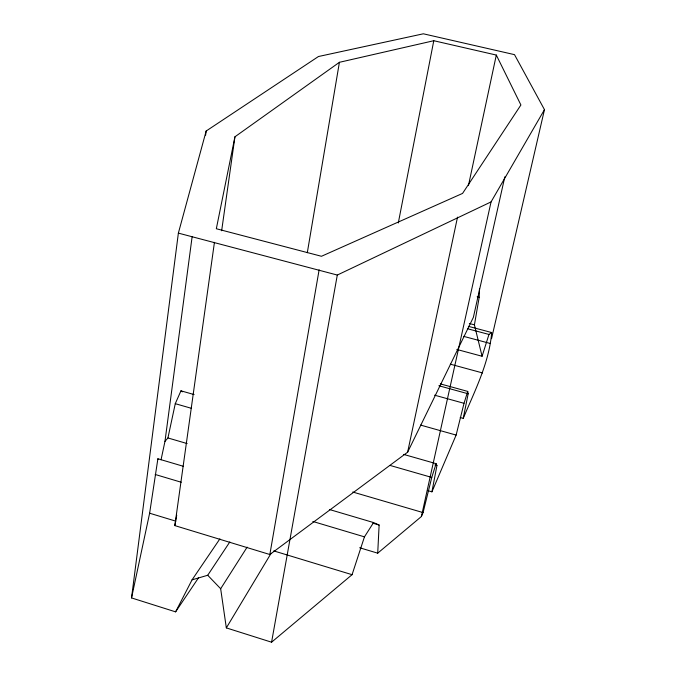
<?xml version="1.0" encoding="UTF-8"?>
<svg xmlns="http://www.w3.org/2000/svg" width="676" height="676" viewBox="0 0 676 676"><rect width="100%" height="100%" fill="white"/><g stroke="black" fill="none" stroke-linecap="round" stroke-linejoin="round"><path stroke-width="1.01" d="M460.204 417.514L463.237 418.36C474.848 390.762 489.162 362.75 491.697 332.541L468.358 326.331M456.832 349.45L482.081 356.26L474.425 324.852L479.191 297.313L479.445 289.007M359.657 547.763L377.715 553.171L379.126 525.041L373.575 522.565L329.398 509.501M198.6 577.684L175.599 611.856L131.533 597.922L178.371 233.119L206.163 131.017L318.447 56.522L423.345 33.8L514.504 54.646L544.467 109.647L491.545 338.693M161.032 459.841L164.969 441.377L192.153 236.558M205.605 135.2L206.163 131.017M504.828 176.799L473.369 317.357L407.628 452.193L269.842 554.514L174.847 525.607L214.436 242.329M221.643 230.786L234.935 136.797L339.411 62.302L433.781 40.721L496.311 55.06L520.909 104.983L462.561 193.412L321.472 256.28L216.328 228.741L234.935 136.797M131.533 597.922L149.624 513.211L157.888 458.767L183.188 466.246M307.301 252.731L339.411 62.302M269.842 554.514L319.131 269.792M174.847 525.607L176.715 515.222M175.599 611.856L192.06 579.847L207.718 575.259L220.663 588.737L226.333 627.894L271.575 642.2L337.299 275.056L491.046 201.921L544.467 109.647M427.9 490.666L431.922 491.832L436.941 465.536L436.105 463.668L403.656 454.407M398.299 222.97L433.781 40.721M463.237 418.36L468.164 393.795L467.724 391.412L440.313 383.883M407.628 452.193L457.525 217.123M164.969 441.377L167.927 437.955L175.27 403.673L180.957 390.821L194.105 394.573M468.434 185.63L496.311 55.06M377.715 553.171L421.393 516.532L491.046 201.921M421.393 516.532L423.075 512.594L431.77 477.417L436.105 463.668M431.922 491.832L456.123 435.074L464.023 403.31L467.724 391.412M482.081 356.26L488.968 334.451L491.697 332.541M271.575 642.2L352.069 574.684L364.457 536.854L373.575 522.565M226.333 627.894L271.118 553.289M220.663 588.737L247.129 547.146M207.718 575.259L229.823 541.932M192.06 579.847L219.894 538.856M477.172 296.781L479.191 297.313M178.371 233.119L337.299 275.056M469.33 323.491L474.425 324.852M467.724 328.79L488.968 334.451M463.584 336.344L490.092 343.433M450.334 364.178L482.596 372.949M438.868 385.743L468.164 393.795M434.583 395.173L464.023 403.31M420.548 425.077L456.123 435.074M434.913 464.953L436.941 465.536M175.27 403.673L191.435 408.321M390.221 465.477L431.77 477.417M167.927 437.955L187.142 443.574M352.771 492.027L423.075 512.594M373.051 523.241L379.126 525.041M155.184 474.476L181.236 482.242M312.844 521.466L364.457 536.854M149.624 513.211L175.861 521.171M273.746 550.898L352.069 574.684M180.957 390.821L182.368 391.852M157.888 458.767L158.201 459.367"/></g></svg>
